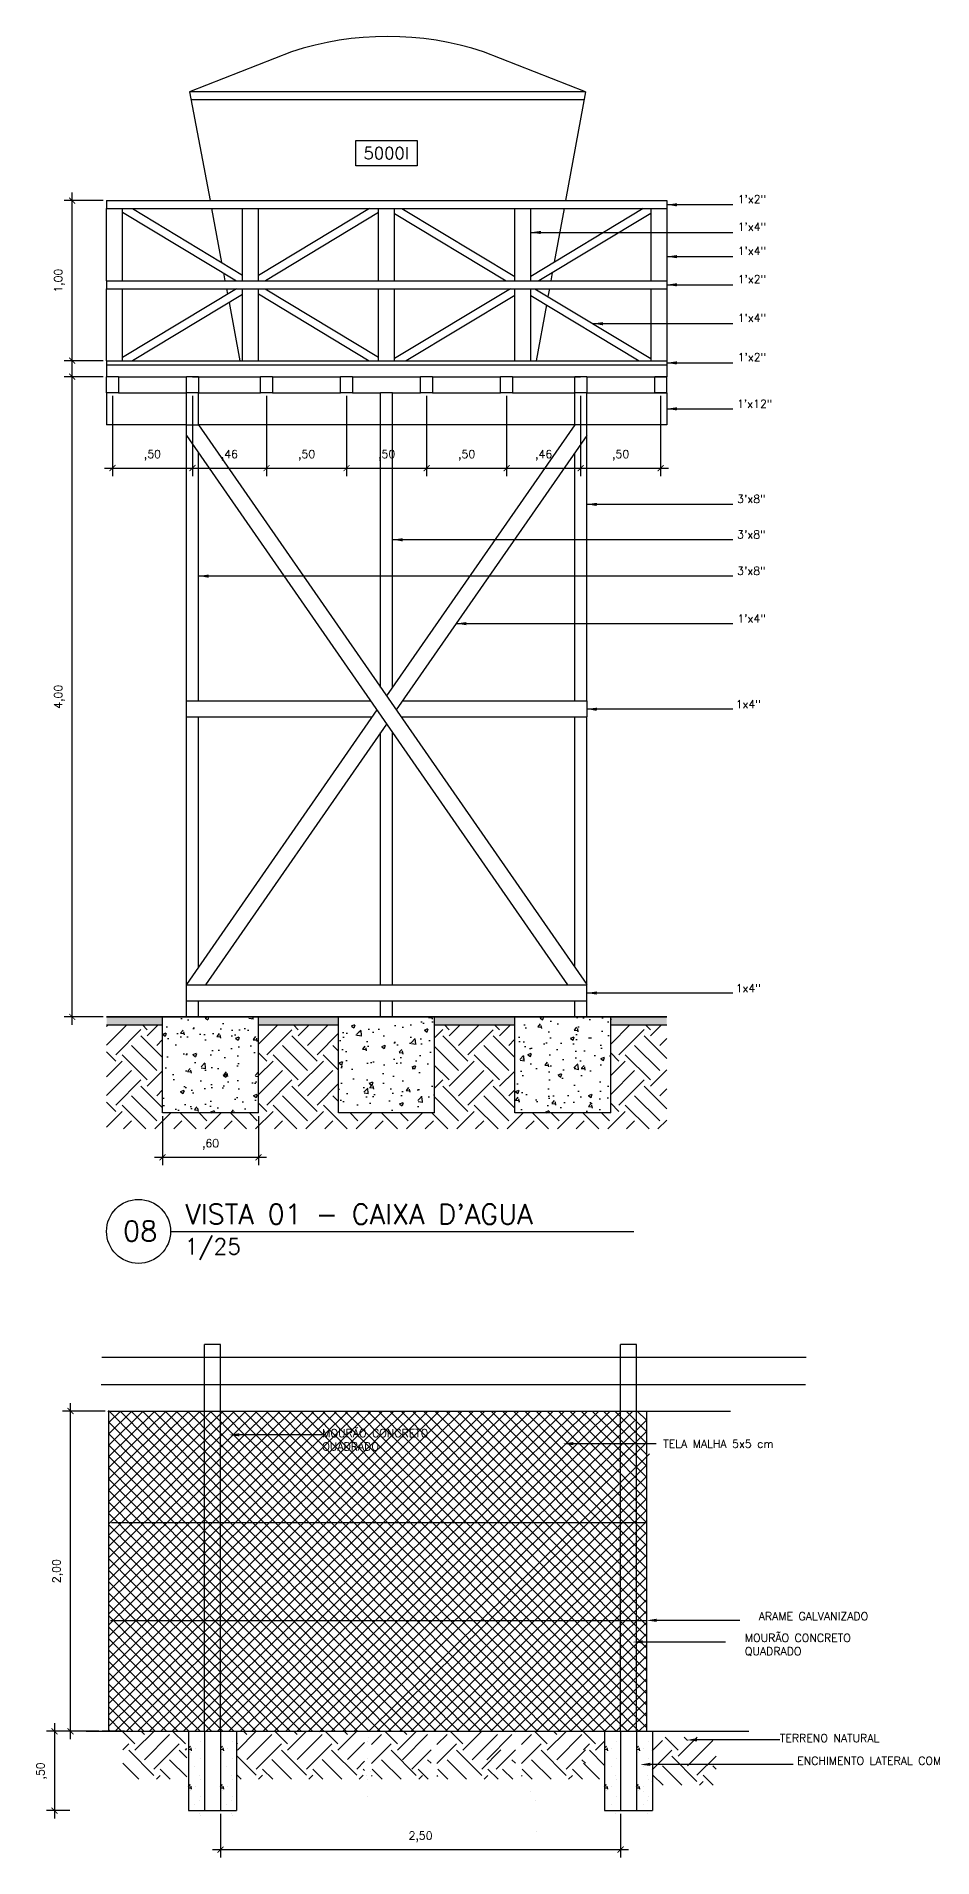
# Model space of a CAD drawing. Header units: millimetres. Extents: x 260 to 453, y 660 to 898.
# Drawn here: x 283.98 to 289.58, y 713.86 to 725.24 of the extents above; entities that cross this region are included whole.
import ezdxf

# ---------------------------------------------------------------- set-up
doc = ezdxf.new("R2010")
doc.units = ezdxf.units.MM
doc.linetypes.add('DASHED', pattern=[19.05, 12.7, -6.35])
for name, color, linetype in [('AR_COTAS', 1, 'Continuous'), ('AR_SANITÁRIOS', 254, 'Continuous'), ('AR_SÍMBOLOS', 1, 'Continuous'), ('AR_TEXTOS', 2, 'Continuous'), ('CANT-COMPESADO E ESTR MADEIRA', 3, 'Continuous'), ('CANT-CORTE 01', 1, 'Continuous'), ('CANT-CORTE 03', 3, 'Continuous')]:
    doc.layers.add(name, color=color, linetype=linetype)
doc.styles.add('ROMANS', font='romans.shx')
doc.dimstyles.new('ESCALA 1.25', dxfattribs={"dimtxt": 0.05, "dimasz": 0.0375, "dimexe": 0.05, "dimexo": 0.02, "dimgap": 0.05, "dimtad": 1, "dimzin": 4, "dimtxsty": 'ROMANS', "dimblk": 'ARCHTICK', "dimcen": 0.5, "dimdle": 0.05, "dimclrd": 256, "dimclre": 256, "dimclrt": 2, "dimazin": 0, "dimtfac": 1, "dimtix": 1, "dimtmove": 2, "dimatfit": 0, "dimldrblk": 'ARCHTICK', "dimfxl": 1, "dimtolj": 1, "dimtzin": 0, "dimlwd": -1, "dimlwe": -1, "dimarcsym": 0})
pattern_1 = [(50, (-1065.08436, -206.37205), (0.227730836, -0.019923857), [0.0238125, -0.2619375]), (355, (-1065.08436, -206.37205), (-0.044053532, 0.238820804), [0.01905, -0.20955]), (100.451, (-1065.06538, -206.3737), (0.183678127, 0.21889586), [0.0202375, -0.2226125]), (46.1842, (-1065.08436, -206.30855), (0.3388488, -0.05255291), [0.03571875, -0.39290625]), (96.6356, (-1065.05612, -206.31293), (0.29675529, 0.309281945), [0.03035625, -0.33391875]), (351.184, (-1065.08436, -206.30855), (0.29675576, 0.3092814), [0.028575, -0.314325]), (21, (-1065.0526, -206.32442), (0.1895186, -0.127831898), [0.0238125, -0.2619375]), (326, (-1065.0526, -206.32442), (0.077252535, 0.230234958), [0.01905, -0.20955]), (71.4514, (-1065.03681, -206.33508), (0.266770613, 0.102403572), [0.0202375, -0.2226125]), (37.5, (-1065.08436, -206.37205), (0.003860754, 0.1056937986), [0, -0.20701, 0, -0.212725, 0, -0.21034375]), (7.5, (-1065.08436, -206.37205), (0.083524578, 0.1252257185), [0, -0.121285, 0, -0.2022475, 0, -0.08016875]), (327.5, (-1065.15516, -206.37205), (0.169488244, -0.00716093), [0, -0.079375, 0, -0.24765, 0, -0.3286125]), (317.5, (-1065.18691, -206.37205), (0.185161477, 0.031783114), [0, -0.1031875, 0, -0.164465, 0, -0.2333625])]

# ---------------------------------------------------------------- blocks, each defined once
blk = doc.blocks.new('_ArchTick')
at = {"color": 0, "const_width": 0.15}
blk.add_lwpolyline([(-0.5, -0.5), (0.5, 0.5)], dxfattribs=at)
blk = doc.blocks.new('*D63')
at = {"layer": 'AR_COTAS', "transparency": 16777216}
for p, q in [((284.767, 718.491), (284.767, 718.184)), ((285.367, 718.491), (285.367, 718.184)), ((284.717, 718.234), (285.417, 718.234))]:
    blk.add_line(p, q, dxfattribs=at)
at = {"layer": 'Defpoints', "color": 0, "transparency": 16777216}
for p in [(284.767, 718.511), (285.367, 718.511), (285.367, 718.234)]:
    blk.add_point(p, dxfattribs=at)
at = {"layer": 'AR_COTAS', "transparency": 16777216, "xscale": 0.0375, "yscale": 0.0375, "zscale": 0.0375, "rotation": 180}
blk.add_blockref('_ArchTick', (284.767, 718.234), dxfattribs=at)
at = {"layer": 'AR_COTAS', "transparency": 16777216, "xscale": 0.0375, "yscale": 0.0375, "zscale": 0.0375}
blk.add_blockref('_ArchTick', (285.367, 718.234), dxfattribs=at)
at = {"layer": 'AR_COTAS', "color": 2, "transparency": 16777216, "insert": (285.067, 718.314), "char_height": 0.05, "attachment_point": 5, "style": 'ROMANS'}
blk.add_mtext('\\A1;,60', dxfattribs=at)
blk = doc.blocks.new('*D132')
at = {"layer": 'AR_COTAS', "transparency": 16777216}
for p, q in [((284.454, 722.991), (284.454, 722.49)), ((284.954, 722.991), (284.954, 722.49)), ((284.404, 722.54), (285.004, 722.54))]:
    blk.add_line(p, q, dxfattribs=at)
at = {"layer": 'Defpoints', "color": 0, "transparency": 16777216}
for p in [(284.454, 723.011), (284.954, 723.011), (284.954, 722.54)]:
    blk.add_point(p, dxfattribs=at)
at = {"layer": 'AR_COTAS', "transparency": 16777216, "xscale": 0.0375, "yscale": 0.0375, "zscale": 0.0375, "rotation": 180}
blk.add_blockref('_ArchTick', (284.454, 722.54), dxfattribs=at)
at = {"layer": 'AR_COTAS', "transparency": 16777216, "xscale": 0.0375, "yscale": 0.0375, "zscale": 0.0375}
blk.add_blockref('_ArchTick', (284.954, 722.54), dxfattribs=at)
at = {"layer": 'AR_COTAS', "color": 2, "transparency": 16777216, "insert": (284.704, 722.62), "char_height": 0.05, "attachment_point": 5, "style": 'ROMANS'}
blk.add_mtext('\\A1;,50', dxfattribs=at)
blk = doc.blocks.new('*D133')
at = {"layer": 'AR_COTAS', "transparency": 16777216}
for p, q in [((284.954, 722.991), (284.954, 722.49)), ((285.417, 722.991), (285.417, 722.49)), ((284.904, 722.54), (285.467, 722.54))]:
    blk.add_line(p, q, dxfattribs=at)
at = {"layer": 'Defpoints', "color": 0, "transparency": 16777216}
for p in [(284.954, 723.011), (285.417, 723.011), (285.417, 722.54)]:
    blk.add_point(p, dxfattribs=at)
at = {"layer": 'AR_COTAS', "transparency": 16777216, "xscale": 0.0375, "yscale": 0.0375, "zscale": 0.0375, "rotation": 180}
blk.add_blockref('_ArchTick', (284.954, 722.54), dxfattribs=at)
at = {"layer": 'AR_COTAS', "transparency": 16777216, "xscale": 0.0375, "yscale": 0.0375, "zscale": 0.0375}
blk.add_blockref('_ArchTick', (285.417, 722.54), dxfattribs=at)
at = {"layer": 'AR_COTAS', "color": 2, "transparency": 16777216, "insert": (285.185, 722.62), "char_height": 0.05, "attachment_point": 5, "style": 'ROMANS'}
blk.add_mtext('\\A1;,46', dxfattribs=at)
blk = doc.blocks.new('*D134')
at = {"layer": 'AR_COTAS', "transparency": 16777216}
for p, q in [((285.417, 722.991), (285.417, 722.49)), ((285.917, 722.991), (285.917, 722.49)), ((285.367, 722.54), (285.967, 722.54))]:
    blk.add_line(p, q, dxfattribs=at)
at = {"layer": 'Defpoints', "color": 0, "transparency": 16777216}
for p in [(285.417, 723.011), (285.917, 723.011), (285.917, 722.54)]:
    blk.add_point(p, dxfattribs=at)
at = {"layer": 'AR_COTAS', "transparency": 16777216, "xscale": 0.0375, "yscale": 0.0375, "zscale": 0.0375, "rotation": 180}
blk.add_blockref('_ArchTick', (285.417, 722.54), dxfattribs=at)
at = {"layer": 'AR_COTAS', "transparency": 16777216, "xscale": 0.0375, "yscale": 0.0375, "zscale": 0.0375}
blk.add_blockref('_ArchTick', (285.917, 722.54), dxfattribs=at)
at = {"layer": 'AR_COTAS', "color": 2, "transparency": 16777216, "insert": (285.667, 722.62), "char_height": 0.05, "attachment_point": 5, "style": 'ROMANS'}
blk.add_mtext('\\A1;,50', dxfattribs=at)
blk = doc.blocks.new('*D135')
at = {"layer": 'AR_COTAS', "transparency": 16777216}
for p, q in [((285.917, 722.991), (285.917, 722.49)), ((286.417, 722.991), (286.417, 722.49)), ((285.867, 722.54), (286.467, 722.54))]:
    blk.add_line(p, q, dxfattribs=at)
at = {"layer": 'Defpoints', "color": 0, "transparency": 16777216}
for p in [(285.917, 723.011), (286.417, 723.011), (286.417, 722.54)]:
    blk.add_point(p, dxfattribs=at)
at = {"layer": 'AR_COTAS', "transparency": 16777216, "xscale": 0.0375, "yscale": 0.0375, "zscale": 0.0375, "rotation": 180}
blk.add_blockref('_ArchTick', (285.917, 722.54), dxfattribs=at)
at = {"layer": 'AR_COTAS', "transparency": 16777216, "xscale": 0.0375, "yscale": 0.0375, "zscale": 0.0375}
blk.add_blockref('_ArchTick', (286.417, 722.54), dxfattribs=at)
at = {"layer": 'AR_COTAS', "color": 2, "transparency": 16777216, "insert": (286.167, 722.62), "char_height": 0.05, "attachment_point": 5, "style": 'ROMANS'}
blk.add_mtext('\\A1;,50', dxfattribs=at)
blk = doc.blocks.new('*D136')
at = {"layer": 'AR_COTAS', "transparency": 16777216}
for p, q in [((286.417, 722.991), (286.417, 722.49)), ((286.917, 722.991), (286.917, 722.49)), ((286.367, 722.54), (286.967, 722.54))]:
    blk.add_line(p, q, dxfattribs=at)
at = {"layer": 'Defpoints', "color": 0, "transparency": 16777216}
for p in [(286.417, 723.011), (286.917, 723.011), (286.917, 722.54)]:
    blk.add_point(p, dxfattribs=at)
at = {"layer": 'AR_COTAS', "transparency": 16777216, "xscale": 0.0375, "yscale": 0.0375, "zscale": 0.0375, "rotation": 180}
blk.add_blockref('_ArchTick', (286.417, 722.54), dxfattribs=at)
at = {"layer": 'AR_COTAS', "transparency": 16777216, "xscale": 0.0375, "yscale": 0.0375, "zscale": 0.0375}
blk.add_blockref('_ArchTick', (286.917, 722.54), dxfattribs=at)
at = {"layer": 'AR_COTAS', "color": 2, "transparency": 16777216, "insert": (286.667, 722.62), "char_height": 0.05, "attachment_point": 5, "style": 'ROMANS'}
blk.add_mtext('\\A1;,50', dxfattribs=at)
blk = doc.blocks.new('*D137')
at = {"layer": 'AR_COTAS', "transparency": 16777216}
for p, q in [((286.917, 722.991), (286.917, 722.49)), ((287.379, 722.991), (287.379, 722.49)), ((286.867, 722.54), (287.429, 722.54))]:
    blk.add_line(p, q, dxfattribs=at)
at = {"layer": 'Defpoints', "color": 0, "transparency": 16777216}
for p in [(286.917, 723.011), (287.379, 723.011), (287.379, 722.54)]:
    blk.add_point(p, dxfattribs=at)
at = {"layer": 'AR_COTAS', "transparency": 16777216, "xscale": 0.0375, "yscale": 0.0375, "zscale": 0.0375, "rotation": 180}
blk.add_blockref('_ArchTick', (286.917, 722.54), dxfattribs=at)
at = {"layer": 'AR_COTAS', "transparency": 16777216, "xscale": 0.0375, "yscale": 0.0375, "zscale": 0.0375}
blk.add_blockref('_ArchTick', (287.379, 722.54), dxfattribs=at)
at = {"layer": 'AR_COTAS', "color": 2, "transparency": 16777216, "insert": (287.148, 722.62), "char_height": 0.05, "attachment_point": 5, "style": 'ROMANS'}
blk.add_mtext('\\A1;,46', dxfattribs=at)
blk = doc.blocks.new('*D138')
at = {"layer": 'AR_COTAS', "transparency": 16777216}
for p, q in [((287.379, 722.991), (287.379, 722.49)), ((287.879, 722.991), (287.879, 722.49)), ((287.329, 722.54), (287.929, 722.54))]:
    blk.add_line(p, q, dxfattribs=at)
at = {"layer": 'Defpoints', "color": 0, "transparency": 16777216}
for p in [(287.379, 723.011), (287.879, 723.011), (287.879, 722.54)]:
    blk.add_point(p, dxfattribs=at)
at = {"layer": 'AR_COTAS', "transparency": 16777216, "xscale": 0.0375, "yscale": 0.0375, "zscale": 0.0375, "rotation": 180}
blk.add_blockref('_ArchTick', (287.379, 722.54), dxfattribs=at)
at = {"layer": 'AR_COTAS', "transparency": 16777216, "xscale": 0.0375, "yscale": 0.0375, "zscale": 0.0375}
blk.add_blockref('_ArchTick', (287.879, 722.54), dxfattribs=at)
at = {"layer": 'AR_COTAS', "color": 2, "transparency": 16777216, "insert": (287.629, 722.62), "char_height": 0.05, "attachment_point": 5, "style": 'ROMANS'}
blk.add_mtext('\\A1;,50', dxfattribs=at)
blk = doc.blocks.new('*D143')
at = {"layer": 'AR_COTAS', "transparency": 16777216}
for p, q in [((284.203, 719.061), (284.203, 723.161)), ((284.397, 723.111), (284.153, 723.111)), ((284.397, 719.111), (284.153, 719.111))]:
    blk.add_line(p, q, dxfattribs=at)
at = {"layer": 'Defpoints', "color": 0, "transparency": 16777216}
for p in [(284.203, 723.111), (284.417, 723.111), (284.417, 719.111)]:
    blk.add_point(p, dxfattribs=at)
at = {"layer": 'AR_COTAS', "transparency": 16777216, "xscale": 0.0375, "yscale": 0.0375, "zscale": 0.0375}
for p, rotation in [((284.203, 723.111), 90), ((284.203, 719.111), 270)]:
    blk.add_blockref('_ArchTick', p, dxfattribs=dict(at, rotation=rotation))
at = {"layer": 'AR_COTAS', "color": 2, "transparency": 16777216, "insert": (284.123, 721.111), "char_height": 0.05, "attachment_point": 5, "rotation": 90, "style": 'ROMANS'}
blk.add_mtext('\\A1;4,00', dxfattribs=at)
blk = doc.blocks.new('*D144')
at = {"layer": 'AR_COTAS', "transparency": 16777216}
for p, q in [((284.203, 723.161), (284.203, 724.261)), ((284.397, 724.211), (284.153, 724.211)), ((284.397, 723.211), (284.153, 723.211))]:
    blk.add_line(p, q, dxfattribs=at)
at = {"layer": 'Defpoints', "color": 0, "transparency": 16777216}
for p in [(284.203, 724.211), (284.417, 724.211), (284.417, 723.211)]:
    blk.add_point(p, dxfattribs=at)
at = {"layer": 'AR_COTAS', "transparency": 16777216, "xscale": 0.0375, "yscale": 0.0375, "zscale": 0.0375}
for p, rotation in [((284.203, 724.211), 90), ((284.203, 723.211), 270)]:
    blk.add_blockref('_ArchTick', p, dxfattribs=dict(at, rotation=rotation))
at = {"layer": 'AR_COTAS', "color": 2, "transparency": 16777216, "insert": (284.123, 723.711), "char_height": 0.05, "attachment_point": 5, "rotation": 90, "style": 'ROMANS'}
blk.add_mtext('\\A1;1,00', dxfattribs=at)
blk = doc.blocks.new('*D146')
at = {"layer": 'AR_COTAS', "transparency": 16777216}
for p, q in [((285.129, 714.132), (285.129, 713.858)), ((287.629, 714.132), (287.629, 713.858)), ((285.079, 713.908), (287.679, 713.908))]:
    blk.add_line(p, q, dxfattribs=at)
at = {"layer": 'Defpoints', "color": 0, "transparency": 16777216}
for p in [(285.129, 714.152), (287.629, 714.152), (287.629, 713.908)]:
    blk.add_point(p, dxfattribs=at)
at = {"layer": 'AR_COTAS', "transparency": 16777216, "xscale": 0.0375, "yscale": 0.0375, "zscale": 0.0375, "rotation": 180}
blk.add_blockref('_ArchTick', (285.129, 713.908), dxfattribs=at)
at = {"layer": 'AR_COTAS', "transparency": 16777216, "xscale": 0.0375, "yscale": 0.0375, "zscale": 0.0375}
blk.add_blockref('_ArchTick', (287.629, 713.908), dxfattribs=at)
at = {"layer": 'AR_COTAS', "color": 2, "transparency": 16777216, "insert": (286.379, 713.988), "char_height": 0.05, "attachment_point": 5, "style": 'ROMANS'}
blk.add_mtext('\\A1;2,50', dxfattribs=at)
blk = doc.blocks.new('*D149')
at = {"layer": 'AR_COTAS', "transparency": 16777216}
for p, q in [((284.409, 716.648), (284.142, 716.648)), ((284.192, 714.598), (284.192, 716.698)), ((284.37, 714.648), (284.142, 714.648))]:
    blk.add_line(p, q, dxfattribs=at)
at = {"layer": 'Defpoints', "color": 0, "transparency": 16777216}
for p in [(284.192, 716.648), (284.429, 716.648), (284.39, 714.648)]:
    blk.add_point(p, dxfattribs=at)
at = {"layer": 'AR_COTAS', "transparency": 16777216, "xscale": 0.0375, "yscale": 0.0375, "zscale": 0.0375}
for p, rotation in [((284.192, 716.648), 90), ((284.192, 714.648), 270)]:
    blk.add_blockref('_ArchTick', p, dxfattribs=dict(at, rotation=rotation))
at = {"layer": 'AR_COTAS', "color": 2, "transparency": 16777216, "insert": (284.112, 715.648), "char_height": 0.05, "attachment_point": 5, "rotation": 90, "style": 'ROMANS'}
blk.add_mtext('\\A1;2,00', dxfattribs=at)
blk = doc.blocks.new('*D150')
at = {"layer": 'AR_COTAS', "transparency": 16777216}
for p, q in [((284.35, 714.648), (284.042, 714.648)), ((284.092, 714.698), (284.092, 714.102)), ((284.187, 714.152), (284.042, 714.152))]:
    blk.add_line(p, q, dxfattribs=at)
at = {"layer": 'Defpoints', "color": 0, "transparency": 16777216}
for p in [(284.37, 714.648), (284.092, 714.152), (284.207, 714.152)]:
    blk.add_point(p, dxfattribs=at)
at = {"layer": 'AR_COTAS', "transparency": 16777216, "xscale": 0.0375, "yscale": 0.0375, "zscale": 0.0375}
for p, rotation in [((284.092, 714.648), 90), ((284.092, 714.152), 270)]:
    blk.add_blockref('_ArchTick', p, dxfattribs=dict(at, rotation=rotation))
at = {"layer": 'AR_COTAS', "color": 2, "transparency": 16777216, "insert": (284.012, 714.4), "char_height": 0.05, "attachment_point": 5, "rotation": 90, "style": 'ROMANS'}
blk.add_mtext('\\A1;,50', dxfattribs=at)

msp = doc.modelspace()

# ---------------------------------------------------------------- hatches: boundary and pattern name
at = {"layer": 'CANT-CORTE 01', "ltscale": 0.5}
h = msp.add_hatch(dxfattribs=at)
h.set_pattern_fill('EARTH', color=254, scale=0.035, angle=405, style=0)
h.set_pattern_definition([(45, (-1075.2256, -206.76607), (7e-16, 0.314308964), [0.22225, -0.22225]), (45, (-1075.28454, -206.70714), (7e-16, 0.314308964), [0.22225, -0.22225]), (45, (-1075.34347, -206.6482), (7e-16, 0.314308964), [0.22225, -0.22225]), (135, (-1075.34347, -206.60892), (-0.314308964, 7e-16), [0.22225, -0.22225]), (135, (-1075.28454, -206.54999), (-0.314308964, 7e-16), [0.22225, -0.22225]), (135, (-1075.2256, -206.49105), (-0.314308964, 7e-16), [0.22225, -0.22225])])
h.paths.add_polyline_path([(287.917, 719.061), (287.567, 719.061), (287.567, 718.511), (286.967, 718.511), (286.967, 719.061), (286.467, 719.061), (286.467, 718.511), (285.867, 718.511), (285.867, 719.061), (285.367, 719.061), (285.367, 718.511), (284.767, 718.511), (284.767, 719.061), (284.417, 719.061), (284.417, 718.411), (287.917, 718.411)])
at = {"layer": 'CANT-CORTE 01'}
h = msp.add_hatch(dxfattribs=at)
h.set_pattern_fill('AR-CONC', color=1, scale=0.00125, style=0)
h.set_pattern_definition(pattern_1)
h.paths.add_polyline_path([(284.767, 719.111), (284.767, 718.511), (285.367, 718.511), (285.367, 719.111)])
h = msp.add_hatch(dxfattribs=at)
h.set_pattern_fill('AR-CONC', color=1, scale=0.00125, style=0)
h.set_pattern_definition(pattern_1)
h.paths.add_polyline_path([(285.867, 718.511), (286.467, 718.511), (286.467, 719.111), (285.867, 719.111)])
h = msp.add_hatch(dxfattribs=at)
h.set_pattern_fill('AR-CONC', color=1, scale=0.00125, style=0)
h.set_pattern_definition(pattern_1)
h.paths.add_polyline_path([(286.967, 718.511), (287.567, 718.511), (287.567, 719.111), (286.967, 719.111)])
at = {"layer": 'CANT-CORTE 01', "ltscale": 0.5}
h = msp.add_hatch(dxfattribs=at)
h.set_pattern_fill('EARTH', color=254, scale=0.035, angle=405, style=0)
h.set_pattern_definition([(45, (-1099.1789, -211.22843), (7e-16, 0.314308964), [0.22225, -0.22225]), (45, (-1099.23784, -211.1695), (7e-16, 0.314308964), [0.22225, -0.22225]), (45, (-1099.29677, -211.11057), (7e-16, 0.314308964), [0.22225, -0.22225]), (135, (-1099.29677, -211.07128), (-0.314308964, 7e-16), [0.22225, -0.22225]), (135, (-1099.23784, -211.01234), (-0.314308964, 7e-16), [0.22225, -0.22225]), (135, (-1099.1789, -210.95341), (-0.314308964, 7e-16), [0.22225, -0.22225])])
h.paths.add_polyline_path([(285.229, 714.648), (285.229, 714.348), (286.029, 714.348), (286.029, 714.648)])
at = {"layer": 'CANT-CORTE 03'}
for points in [[(284.767, 719.111), (284.417, 719.111), (284.417, 719.061), (284.767, 719.061)], [(285.867, 719.111), (285.367, 719.111), (285.367, 719.061), (285.867, 719.061)], [(286.967, 719.111), (286.467, 719.111), (286.467, 719.061), (286.967, 719.061)], [(287.917, 719.111), (287.567, 719.111), (287.567, 719.061), (287.917, 719.061)]]:
    msp.add_hatch(color=256, dxfattribs=at).paths.add_polyline_path(points)

# ---------------------------------------------------------------- linework, layer by layer
at = {"layer": 'AR_COTAS'}
for p, q in [((284.429, 716.651), (286.407, 714.648)), ((285.074, 716.648), (284.429, 716.012)), ((285.145, 716.648), (284.429, 715.942)), ((285.145, 716.648), (284.429, 715.942)), ((285.216, 716.648), (284.429, 715.871)), ((285.287, 716.648), (284.429, 715.801)), ((285.358, 716.648), (284.429, 715.731)), ((285.43, 716.648), (284.429, 715.661)), ((285.501, 716.648), (284.429, 715.591)), ((285.572, 716.648), (284.429, 715.52)), ((285.643, 716.648), (284.429, 715.45)), ((285.714, 716.648), (284.429, 715.38)), ((285.785, 716.648), (284.429, 715.31)), ((285.856, 716.648), (284.429, 715.239)), ((285.856, 716.648), (284.429, 715.239)), ((285.927, 716.648), (284.429, 715.169)), ((285.927, 716.648), (284.429, 715.169)), ((285.998, 716.648), (284.429, 715.099)), ((286.07, 716.648), (284.429, 715.029)), ((286.141, 716.648), (284.429, 714.958)), ((286.212, 716.648), (284.429, 714.888)), ((286.283, 716.648), (284.429, 714.818)), ((286.354, 716.648), (284.429, 714.748)), ((286.425, 716.648), (284.429, 714.677)), ((284.434, 716.648), (284.429, 716.644)), ((284.434, 716.648), (284.429, 716.644)), ((284.505, 716.648), (284.429, 716.574)), ((284.576, 716.648), (284.429, 716.504)), ((284.647, 716.648), (284.429, 716.433)), ((284.718, 716.648), (284.429, 716.363)), ((284.789, 716.648), (284.429, 716.293)), ((284.861, 716.648), (284.429, 716.223)), ((284.932, 716.648), (284.429, 716.152)), ((285.003, 716.648), (284.429, 716.082)), ((285.074, 716.648), (284.429, 716.012)), ((285.145, 716.648), (284.429, 715.942)), ((284.429, 716.648), (284.429, 714.648)), ((284.429, 716.644), (284.429, 716.648)), ((286.496, 716.648), (284.471, 714.648)), ((284.502, 716.648), (286.477, 714.648)), ((286.567, 716.648), (284.542, 714.648)), ((284.572, 716.648), (286.547, 714.648)), ((286.639, 716.648), (284.613, 714.648)), ((286.639, 716.648), (284.613, 714.648)), ((284.642, 716.648), (286.618, 714.648)), ((286.71, 716.648), (284.685, 714.648)), ((286.71, 716.648), (284.685, 714.648)), ((284.713, 716.648), (286.688, 714.648)), ((286.781, 716.648), (284.756, 714.648)), ((284.783, 716.648), (286.758, 714.648)), ((284.783, 716.648), (286.758, 714.648)), ((286.852, 716.648), (284.827, 714.648)), ((284.853, 716.648), (286.828, 714.648)), ((284.853, 716.648), (286.828, 714.648)), ((286.923, 716.648), (284.898, 714.648)), ((284.923, 716.648), (286.899, 714.648)), ((286.994, 716.648), (284.969, 714.648)), ((284.994, 716.648), (286.969, 714.648)), ((287.065, 716.648), (285.04, 714.648)), ((285.064, 716.648), (287.039, 714.648)), ((287.136, 716.648), (285.111, 714.648)), ((285.134, 716.648), (287.109, 714.648)), ((287.207, 716.648), (285.182, 714.648)), ((285.204, 716.648), (287.18, 714.648)), ((287.279, 716.648), (285.254, 714.648)), ((285.275, 716.648), (287.25, 714.648)), ((287.35, 716.648), (285.325, 714.648)), ((285.345, 716.648), (287.32, 714.648)), ((287.421, 716.648), (285.396, 714.648)), ((287.421, 716.648), (285.396, 714.648)), ((285.415, 716.648), (287.39, 714.648)), ((285.415, 716.648), (287.39, 714.648)), ((287.492, 716.648), (285.467, 714.648)), ((287.492, 716.648), (285.467, 714.648)), ((285.485, 716.648), (287.461, 714.648)), ((285.485, 716.648), (287.461, 714.648)), ((285.485, 716.648), (287.461, 714.648)), ((287.563, 716.648), (285.538, 714.648)), ((285.556, 716.648), (287.531, 714.648)), ((285.556, 716.648), (287.531, 714.648)), ((287.634, 716.648), (285.609, 714.648)), ((285.626, 716.648), (287.601, 714.648)), ((287.705, 716.648), (285.68, 714.648)), ((285.696, 716.648), (287.671, 714.648)), ((285.766, 716.648), (287.742, 714.648)), ((285.837, 716.648), (287.79, 714.671)), ((285.907, 716.648), (287.79, 714.742)), ((285.977, 716.648), (287.79, 714.813)), ((286.047, 716.648), (287.79, 714.884)), ((286.117, 716.648), (287.79, 714.955)), ((286.188, 716.648), (287.79, 715.026)), ((286.188, 716.648), (287.79, 715.026)), ((286.258, 716.648), (287.79, 715.097)), ((286.258, 716.648), (287.79, 715.097)), ((286.328, 716.648), (287.79, 715.168)), ((286.398, 716.648), (287.79, 715.239)), ((286.469, 716.648), (287.79, 715.311)), ((286.539, 716.648), (287.79, 715.382)), ((286.609, 716.648), (287.79, 715.453)), ((286.679, 716.648), (287.79, 715.524)), ((286.75, 716.648), (287.79, 715.595)), ((286.82, 716.648), (287.79, 715.666)), ((286.89, 716.648), (287.79, 715.737)), ((286.96, 716.648), (287.79, 715.808)), ((286.96, 716.648), (287.79, 715.808)), ((287.031, 716.648), (287.79, 715.88)), ((287.031, 716.648), (287.79, 715.88)), ((287.101, 716.648), (287.79, 715.951)), ((287.171, 716.648), (287.79, 716.022)), ((287.241, 716.648), (287.79, 716.093)), ((287.312, 716.648), (287.79, 716.164)), ((287.382, 716.648), (287.79, 716.235)), ((287.452, 716.648), (287.79, 716.306)), ((287.522, 716.648), (287.79, 716.377)), ((287.593, 716.648), (287.79, 716.448)), ((287.663, 716.648), (287.79, 716.52)), ((287.733, 716.648), (287.79, 716.591)), ((287.733, 716.648), (287.79, 716.591)), ((287.79, 716.648), (287.79, 714.648)), ((284.429, 716.58), (286.337, 714.648)), ((287.715, 716.587), (285.747, 714.644)), ((287.79, 716.592), (285.823, 714.648)), ((287.79, 716.521), (285.894, 714.648)), ((284.429, 716.509), (286.267, 714.648)), ((284.429, 716.437), (286.196, 714.648)), ((287.79, 716.451), (285.965, 714.648)), ((284.429, 716.366), (286.126, 714.648)), ((284.429, 716.295), (286.056, 714.648)), ((284.429, 716.295), (286.056, 714.648)), ((287.81, 716.381), (286.056, 714.648)), ((287.79, 716.311), (286.107, 714.648)), ((284.429, 716.224), (285.986, 714.648)), ((284.429, 716.224), (285.986, 714.648)), ((287.79, 716.24), (286.178, 714.648)), ((287.79, 716.24), (286.178, 714.648)), ((284.429, 716.153), (285.915, 714.648)), ((284.429, 716.082), (285.845, 714.648)), ((287.79, 716.17), (286.249, 714.648)), ((287.79, 716.17), (286.249, 714.648)), ((287.79, 716.1), (286.32, 714.648)), ((284.429, 716.011), (285.775, 714.648)), ((287.79, 716.03), (286.391, 714.648)), ((287.79, 715.959), (286.463, 714.648)), ((284.429, 715.94), (285.705, 714.648)), ((284.429, 715.868), (285.634, 714.648)), ((287.79, 715.889), (286.534, 714.648)), ((284.429, 715.797), (285.564, 714.648)), ((284.429, 715.726), (285.494, 714.648)), ((287.79, 715.819), (286.605, 714.648)), ((287.79, 715.749), (286.676, 714.648)), ((284.429, 715.655), (285.424, 714.648)), ((287.79, 715.678), (286.747, 714.648)), ((284.429, 715.584), (285.353, 714.648)), ((284.429, 715.513), (285.283, 714.648)), ((284.429, 715.513), (285.283, 714.648)), ((287.79, 715.608), (286.818, 714.648)), ((287.79, 715.538), (286.889, 714.648)), ((284.429, 715.442), (285.213, 714.648)), ((284.429, 715.442), (285.213, 714.648)), ((287.79, 715.468), (286.96, 714.648)), ((287.79, 715.468), (286.96, 714.648)), ((287.79, 715.398), (287.032, 714.648)), ((287.79, 715.398), (287.032, 714.648)), ((284.429, 715.371), (285.143, 714.648)), ((284.429, 715.3), (285.072, 714.648)), ((287.79, 715.327), (287.103, 714.648)), ((284.429, 715.228), (285.002, 714.648)), ((284.429, 715.157), (284.932, 714.648)), ((287.79, 715.257), (287.174, 714.648)), ((287.79, 715.187), (287.245, 714.648)), ((284.429, 715.086), (284.862, 714.648)), ((287.79, 715.117), (287.316, 714.648)), ((287.79, 715.046), (287.387, 714.648)), ((284.429, 715.015), (284.791, 714.648)), ((284.429, 714.944), (284.721, 714.648)), ((287.79, 714.976), (287.458, 714.648)), ((284.429, 714.873), (284.651, 714.648)), ((287.79, 714.906), (287.529, 714.648)), ((287.79, 714.836), (287.601, 714.648)), ((284.429, 714.802), (284.581, 714.648)), ((284.429, 714.731), (284.511, 714.648)), ((284.429, 714.731), (284.511, 714.648)), ((287.79, 714.765), (287.672, 714.648)), ((284.27, 714.648), (284.042, 714.648)), ((284.529, 714.648), (284.39, 714.648)), ((284.429, 714.659), (284.44, 714.648)), ((284.429, 714.659), (284.44, 714.648)), ((287.229, 714.648), (288.022, 714.648)), ((287.79, 714.695), (287.743, 714.648))]:
    msp.add_line(p, q, dxfattribs=at)
msp.add_lwpolyline([(285.975, 724.586), (286.357, 724.586), (286.357, 724.428), (285.975, 724.428)], close=True, dxfattribs=at)
at = {"layer": 'AR_SANITÁRIOS'}
for p, q in [((285.573, 725.141), (284.936, 724.891)), ((287.41, 724.891), (286.773, 725.141)), ((284.936, 724.891), (285.064, 724.211)), ((287.41, 724.891), (284.936, 724.891)), ((287.401, 724.841), (284.951, 724.841)), ((287.41, 724.891), (287.285, 724.211)), ((285.073, 724.161), (285.136, 723.825)), ((287.276, 724.161), (287.214, 723.826)), ((285.148, 723.759), (285.157, 723.711)), ((287.202, 723.761), (287.193, 723.711)), ((285.167, 723.661), (285.173, 723.627)), ((285.183, 723.574), (285.251, 723.211)), ((287.184, 723.661), (287.175, 723.612)), ((287.165, 723.559), (287.101, 723.211))]:
    msp.add_line(p, q, dxfattribs=at)
msp.add_arc((286.173, 723.319), 1.918, 71.7673, 108.2327, dxfattribs=at)
at = {"layer": 'AR_SÍMBOLOS'}
for p, q in [((287.917, 724.186), (288.331, 724.186)), ((287.067, 724.013), (288.331, 724.013)), ((287.917, 723.862), (288.331, 723.862)), ((287.917, 723.686), (288.331, 723.686)), ((287.455, 723.443), (288.331, 723.443)), ((287.917, 723.198), (288.331, 723.198)), ((287.917, 722.911), (288.331, 722.911)), ((287.417, 722.314), (288.331, 722.314)), ((286.204, 722.093), (288.331, 722.093)), ((284.992, 721.866), (288.331, 721.866)), ((286.602, 721.569), (288.331, 721.569)), ((287.417, 721.035), (288.331, 721.035)), ((287.417, 719.261), (288.331, 719.261)), ((285.765, 716.499), (285.237, 716.499)), ((287.851, 716.444), (287.323, 716.444)), ((288.373, 715.34), (287.844, 715.34)), ((288.285, 715.205), (287.757, 715.205)), ((288.624, 714.593), (288.095, 714.593)), ((288.707, 714.439), (287.805, 714.439))]:
    msp.add_line(p, q, dxfattribs=at)
at = {"layer": 'AR_SÍMBOLOS', "color": 2}
msp.add_line((286.171, 717.771), (287.712, 717.771), dxfattribs=at)
for points in [[(284.817, 717.771), (286.171, 717.771)], [(284.817, 717.771), (286.121, 717.771)]]:
    msp.add_lwpolyline(points, dxfattribs=at)
msp.add_circle((284.617, 717.771), 0.2, dxfattribs=at)
at = {"layer": 'AR_SÍMBOLOS'}
for points in [[(287.981, 724.195), (287.98, 724.175), (287.917, 724.186)], [(287.131, 724.022), (287.13, 724.002), (287.067, 724.013)], [(287.981, 723.871), (287.98, 723.851), (287.917, 723.862)], [(287.981, 723.695), (287.98, 723.675), (287.917, 723.686)], [(287.519, 723.452), (287.519, 723.432), (287.455, 723.443)], [(287.981, 723.207), (287.98, 723.187), (287.917, 723.198)], [(287.981, 722.92), (287.98, 722.9), (287.917, 722.911)], [(287.481, 722.323), (287.48, 722.303), (287.417, 722.314)], [(286.268, 722.102), (286.268, 722.082), (286.204, 722.093)], [(285.056, 721.875), (285.055, 721.855), (284.992, 721.866)], [(286.666, 721.578), (286.666, 721.558), (286.602, 721.569)], [(287.481, 721.043), (287.48, 721.023), (287.417, 721.035)], [(287.481, 719.27), (287.48, 719.25), (287.417, 719.261)], [(285.247, 716.49), (285.247, 716.51), (285.183, 716.499)], [(287.333, 716.435), (287.333, 716.455), (287.269, 716.444)], [(287.855, 715.331), (287.855, 715.351), (287.791, 715.34)], [(287.767, 715.196), (287.767, 715.216), (287.703, 715.205)], [(288.106, 714.584), (288.105, 714.604), (288.042, 714.593)], [(287.815, 714.431), (287.815, 714.451), (287.751, 714.439)]]:
    msp.add_solid(points, dxfattribs=at)
at = {"layer": 'CANT-COMPESADO E ESTR MADEIRA', "color": 3}
for p, q in [((284.417, 724.211), (287.917, 724.211)), ((284.417, 724.211), (284.417, 724.161)), ((284.417, 724.161), (287.917, 724.161)), ((287.917, 724.211), (287.917, 724.161)), ((284.417, 723.711), (287.917, 723.711)), ((284.417, 723.711), (284.417, 723.661)), ((287.917, 723.711), (287.917, 723.661)), ((284.417, 723.661), (287.917, 723.661)), ((284.417, 723.211), (287.917, 723.211)), ((284.417, 723.211), (284.417, 723.186)), ((284.417, 723.186), (287.917, 723.186)), ((287.917, 723.211), (287.917, 723.186)), ((284.917, 722.743), (284.917, 722.811)), ((284.917, 722.811), (284.992, 722.811)), ((284.992, 722.811), (287.417, 719.314)), ((287.342, 722.811), (286.167, 721.116)), ((287.417, 722.811), (287.342, 722.811)), ((287.417, 722.743), (287.417, 722.811)), ((284.917, 722.743), (287.297, 719.311)), ((287.417, 722.743), (286.227, 721.029)), ((286.106, 721.029), (284.917, 719.314)), ((286.167, 720.941), (285.036, 719.311)), ((284.917, 719.311), (287.417, 719.311)), ((284.917, 719.211), (284.917, 719.311)), ((287.417, 719.211), (287.417, 719.311)), ((284.917, 719.211), (287.417, 719.211))]:
    msp.add_line(p, q, dxfattribs=at)
at = {"layer": 'CANT-COMPESADO E ESTR MADEIRA', "color": 2}
for p, q in [((284.417, 723.711), (284.417, 724.161)), ((284.517, 723.711), (284.517, 724.161)), ((285.267, 723.711), (285.267, 724.161)), ((285.367, 723.711), (285.367, 724.161)), ((286.117, 723.711), (286.117, 724.161)), ((286.217, 723.711), (286.217, 724.161)), ((286.967, 723.711), (286.967, 724.161)), ((287.067, 723.711), (287.067, 724.161)), ((287.817, 724.161), (287.817, 723.711)), ((287.917, 724.161), (287.917, 723.711)), ((284.417, 723.211), (284.417, 723.661)), ((284.517, 723.211), (284.517, 723.661)), ((285.267, 723.211), (285.267, 723.661)), ((285.367, 723.211), (285.367, 723.661)), ((286.117, 723.211), (286.117, 723.661)), ((286.217, 723.211), (286.217, 723.661)), ((286.967, 723.211), (286.967, 723.661)), ((287.067, 723.211), (287.067, 723.661)), ((287.817, 723.661), (287.817, 723.211)), ((287.917, 723.661), (287.917, 723.211)), ((284.417, 723.186), (284.417, 723.111)), ((287.917, 723.186), (287.917, 723.111)), ((284.417, 723.011), (284.417, 722.811)), ((287.917, 723.011), (287.917, 722.811)), ((284.917, 722.811), (284.417, 722.811)), ((286.129, 722.811), (284.992, 722.811)), ((287.342, 722.811), (286.204, 722.811)), ((287.917, 722.811), (287.417, 722.811)), ((284.917, 721.085), (286.067, 721.085)), ((284.917, 720.985), (284.917, 721.085)), ((286.266, 721.085), (287.417, 721.085)), ((287.417, 721.085), (287.417, 720.985)), ((284.917, 720.985), (286.075, 720.985)), ((286.258, 720.985), (287.417, 720.985)), ((287.801, 716.984), (288.274, 716.984)), ((287.797, 716.814), (288.269, 716.814)), ((286.629, 716.648), (287.842, 716.648)), ((287.842, 716.648), (288.315, 716.648))]:
    msp.add_line(p, q, dxfattribs=at)
at = {"layer": 'CANT-COMPESADO E ESTR MADEIRA', "color": 1}
for p, q in [((284.579, 724.161), (285.267, 723.746)), ((286.06, 724.161), (285.367, 723.743)), ((286.263, 724.161), (286.967, 723.737)), ((287.77, 724.161), (287.067, 723.737)), ((284.517, 724.14), (285.229, 723.711)), ((286.117, 724.137), (285.41, 723.711)), ((286.217, 724.131), (286.914, 723.711)), ((287.817, 724.131), (287.119, 723.711)), ((285.23, 723.661), (284.517, 723.231)), ((285.267, 723.625), (284.58, 723.211)), ((285.367, 723.628), (286.059, 723.211)), ((285.409, 723.661), (286.117, 723.234)), ((286.94, 723.661), (286.217, 723.225)), ((286.967, 723.619), (286.289, 723.211)), ((287.067, 723.619), (287.744, 723.211)), ((287.093, 723.661), (287.817, 723.225)), ((284.492, 723.111), (284.917, 723.111)), ((284.492, 723.011), (284.917, 723.011)), ((284.954, 723.111), (285.379, 723.111)), ((284.992, 723.011), (285.379, 723.011)), ((285.454, 723.111), (285.879, 723.111)), ((285.454, 723.011), (285.879, 723.011)), ((285.954, 723.111), (286.379, 723.111)), ((285.954, 723.011), (286.129, 723.011)), ((286.204, 723.011), (286.379, 723.011)), ((286.454, 723.111), (286.879, 723.111)), ((286.454, 723.011), (286.879, 723.011)), ((286.954, 723.111), (287.379, 723.111)), ((286.954, 723.011), (287.342, 723.011)), ((287.417, 723.111), (287.917, 723.111)), ((287.417, 723.011), (287.917, 723.011)), ((286.129, 721.17), (286.129, 722.811)), ((286.204, 721.17), (286.204, 722.811)), ((284.917, 721.085), (284.917, 722.743)), ((287.417, 721.085), (287.417, 722.743)), ((284.992, 721.085), (284.992, 722.635)), ((287.342, 721.085), (287.342, 722.635)), ((284.917, 719.311), (284.917, 720.985)), ((284.992, 719.422), (284.992, 720.985)), ((287.342, 719.422), (287.342, 720.985)), ((287.417, 719.311), (287.417, 720.985)), ((286.129, 719.311), (286.129, 720.887)), ((286.204, 719.311), (286.204, 720.887)), ((284.917, 719.111), (284.917, 719.211)), ((284.992, 719.111), (284.992, 719.211)), ((286.129, 719.111), (286.129, 719.211)), ((286.204, 719.111), (286.204, 719.211)), ((287.342, 719.111), (287.342, 719.211)), ((287.417, 719.111), (287.417, 719.211))]:
    msp.add_line(p, q, dxfattribs=at)
at = {"layer": 'CANT-COMPESADO E ESTR MADEIRA'}
for p, q in [((284.417, 723.011), (284.417, 723.111)), ((284.492, 723.111), (284.417, 723.111)), ((284.492, 723.011), (284.417, 723.011)), ((284.492, 723.111), (284.492, 723.011)), ((284.917, 723.011), (284.917, 723.111)), ((284.992, 723.111), (284.917, 723.111)), ((284.992, 723.011), (284.917, 723.011)), ((284.992, 723.111), (284.992, 723.011)), ((285.379, 723.011), (285.379, 723.111)), ((285.454, 723.111), (285.379, 723.111)), ((285.454, 723.011), (285.379, 723.011)), ((285.454, 723.111), (285.454, 723.011)), ((285.879, 723.011), (285.879, 723.111)), ((285.954, 723.111), (285.879, 723.111)), ((285.954, 723.011), (285.879, 723.011)), ((285.954, 723.111), (285.954, 723.011)), ((286.204, 723.011), (286.129, 723.011)), ((286.379, 723.011), (286.379, 723.111)), ((286.454, 723.111), (286.379, 723.111)), ((286.454, 723.011), (286.379, 723.011)), ((286.454, 723.111), (286.454, 723.011)), ((286.879, 723.011), (286.879, 723.111)), ((286.954, 723.111), (286.879, 723.111)), ((286.954, 723.011), (286.879, 723.011)), ((286.954, 723.111), (286.954, 723.011)), ((287.342, 723.011), (287.342, 723.111)), ((287.417, 723.111), (287.342, 723.111)), ((287.417, 723.011), (287.342, 723.011)), ((287.417, 723.111), (287.417, 723.011)), ((287.842, 723.011), (287.842, 723.111)), ((287.917, 723.111), (287.842, 723.111)), ((287.917, 723.011), (287.842, 723.011)), ((287.917, 723.011), (287.917, 723.111)), ((285.029, 714.648), (285.029, 717.064)), ((285.029, 714.648), (285.029, 717.064)), ((285.129, 717.064), (285.029, 717.064)), ((285.129, 714.648), (285.129, 717.064)), ((287.629, 714.648), (287.629, 717.064)), ((287.729, 717.064), (287.629, 717.064)), ((287.729, 714.648), (287.729, 717.064)), ((285.029, 714.648), (285.029, 714.242)), ((285.129, 714.648), (285.129, 714.266)), ((287.629, 714.648), (287.629, 714.242)), ((287.729, 714.648), (287.729, 714.266)), ((285.129, 714.266), (285.129, 714.152)), ((287.729, 714.266), (287.729, 714.152)), ((285.029, 714.242), (285.029, 714.152)), ((285.029, 714.242), (285.029, 714.152)), ((287.629, 714.242), (287.629, 714.152)), ((287.629, 714.242), (287.629, 714.152))]:
    msp.add_line(p, q, dxfattribs=at)
at = {"layer": 'CANT-COMPESADO E ESTR MADEIRA', "linetype": 'DASHED', "ltscale": 0.045}
for p, q in [((284.917, 722.811), (284.917, 723.011)), ((284.992, 722.811), (284.992, 723.011)), ((286.129, 722.811), (286.129, 723.011)), ((286.204, 722.811), (286.204, 723.011)), ((287.342, 722.811), (287.342, 723.011)), ((287.417, 722.811), (287.417, 723.011)), ((286.204, 722.811), (286.129, 722.811))]:
    msp.add_line(p, q, dxfattribs=at)
at = {"layer": 'CANT-COMPESADO E ESTR MADEIRA', "color": 2}
for points in [[(284.388, 716.984), (286.588, 716.984)], [(284.384, 716.814), (286.584, 716.814)], [(284.429, 716.648), (286.629, 716.648)]]:
    msp.add_lwpolyline(points, dxfattribs=at)
at = {"layer": 'CANT-CORTE 01', "color": 254, "ltscale": 0.5}
for p, q in [((284.595, 714.569), (284.519, 714.645)), ((284.595, 714.529), (284.714, 714.648)), ((284.654, 714.628), (284.633, 714.648)), ((284.654, 714.47), (284.811, 714.628)), ((284.91, 714.569), (284.83, 714.648)), ((286.072, 714.564), (286.136, 714.628)), ((286.234, 714.569), (286.155, 714.648)), ((286.234, 714.529), (286.353, 714.648)), ((286.266, 714.47), (286.423, 714.628)), ((286.293, 714.628), (286.272, 714.648)), ((286.481, 714.564), (286.545, 714.628)), ((286.643, 714.569), (286.563, 714.648)), ((286.643, 714.529), (286.762, 714.648)), ((286.702, 714.47), (286.859, 714.628)), ((286.793, 714.47), (286.95, 714.628)), ((286.972, 714.645), (286.969, 714.648)), ((287.009, 714.564), (287.073, 714.628)), ((287.171, 714.569), (287.091, 714.648)), ((287.171, 714.529), (287.29, 714.648)), ((287.23, 714.628), (287.209, 714.648)), ((287.23, 714.47), (287.387, 714.628)), ((287.473, 714.569), (287.397, 714.645)), ((287.473, 714.529), (287.529, 714.586)), ((287.826, 714.525), (287.89, 714.589)), ((287.988, 714.53), (287.908, 714.61)), ((287.988, 714.491), (288.107, 714.61)), ((288.047, 714.589), (288.026, 714.61)), ((288.047, 714.432), (288.204, 714.589)), ((284.519, 714.532), (284.556, 714.569)), ((284.713, 714.372), (284.556, 714.529)), ((284.713, 714.411), (284.87, 714.569)), ((284.919, 714.481), (284.87, 714.529)), ((284.91, 714.529), (284.919, 714.539)), ((286.072, 714.446), (286.195, 714.569)), ((286.352, 714.372), (286.195, 714.529)), ((286.324, 714.411), (286.445, 714.532)), ((286.481, 714.446), (286.604, 714.569)), ((286.761, 714.372), (286.604, 714.529)), ((286.761, 714.411), (286.881, 714.532)), ((286.852, 714.411), (286.972, 714.532)), ((287.009, 714.446), (287.132, 714.569)), ((287.289, 714.372), (287.132, 714.529)), ((287.289, 714.411), (287.409, 714.532)), ((287.397, 714.532), (287.434, 714.569)), ((287.529, 714.434), (287.434, 714.529)), ((287.826, 714.407), (287.949, 714.53)), ((288.106, 714.334), (287.949, 714.491)), ((288.106, 714.373), (288.226, 714.493)), ((284.619, 714.348), (284.519, 714.448)), ((284.729, 714.348), (284.752, 714.372)), ((284.815, 714.348), (284.752, 714.411)), ((284.919, 714.363), (284.811, 714.47)), ((286.072, 714.367), (286.077, 714.372)), ((286.14, 714.348), (286.077, 714.411)), ((286.258, 714.348), (286.136, 714.47)), ((286.427, 714.348), (286.364, 714.411)), ((286.368, 714.348), (286.392, 714.372)), ((286.445, 714.449), (286.423, 714.47)), ((286.481, 714.367), (286.486, 714.372)), ((286.549, 714.348), (286.486, 714.411)), ((286.667, 714.348), (286.545, 714.47)), ((286.777, 714.348), (286.8, 714.372)), ((286.863, 714.348), (286.8, 714.411)), ((286.955, 714.348), (286.892, 714.411)), ((286.972, 714.449), (286.95, 714.47)), ((287.009, 714.367), (287.014, 714.372)), ((287.077, 714.348), (287.014, 714.411)), ((287.195, 714.348), (287.073, 714.47)), ((287.304, 714.348), (287.328, 714.372)), ((287.391, 714.348), (287.328, 714.411)), ((287.409, 714.449), (287.387, 714.47)), ((287.497, 714.348), (287.397, 714.448)), ((287.894, 714.31), (287.831, 714.373)), ((288.012, 714.31), (287.89, 714.432)), ((288.208, 714.31), (288.145, 714.373)), ((288.226, 714.41), (288.204, 714.432)), ((287.826, 714.329), (287.831, 714.334)), ((288.121, 714.31), (288.145, 714.334))]:
    msp.add_line(p, q, dxfattribs=at)
at = {"layer": 'CANT-CORTE 01', "color": 2}
for p, q in [((284.929, 714.648), (284.929, 714.348)), ((285.229, 714.648), (285.229, 714.348)), ((287.529, 714.648), (287.529, 714.348)), ((287.829, 714.648), (287.829, 714.348)), ((284.929, 714.348), (284.929, 714.152)), ((285.229, 714.348), (285.229, 714.152)), ((287.529, 714.348), (287.529, 714.152)), ((287.829, 714.348), (287.829, 714.152)), ((284.929, 714.152), (285.229, 714.152)), ((285.229, 714.242), (285.229, 714.152)), ((287.829, 714.242), (287.829, 714.152))]:
    msp.add_line(p, q, dxfattribs=at)
at = {"layer": 'CANT-CORTE 01'}
for p, q in [((285.006, 714.586), (285.006, 714.586)), ((285.206, 714.586), (285.206, 714.586)), ((286.049, 714.586), (286.049, 714.586)), ((286.053, 714.611), (286.053, 714.611)), ((287.606, 714.586), (287.606, 714.586)), ((287.806, 714.586), (287.806, 714.586)), ((284.929, 714.541), (284.941, 714.554)), ((284.929, 714.535), (284.943, 714.534)), ((284.943, 714.514), (284.943, 714.514)), ((284.949, 714.525), (284.945, 714.545)), ((284.973, 714.542), (284.973, 714.542)), ((285.002, 714.48), (285.002, 714.48)), ((285.129, 714.541), (285.141, 714.554)), ((285.129, 714.535), (285.143, 714.534)), ((285.143, 714.514), (285.143, 714.514)), ((285.149, 714.525), (285.145, 714.545)), ((285.173, 714.542), (285.173, 714.542)), ((285.202, 714.48), (285.202, 714.48)), ((286.045, 714.48), (286.045, 714.48)), ((287.529, 714.541), (287.541, 714.554)), ((287.529, 714.535), (287.543, 714.534)), ((287.543, 714.514), (287.543, 714.514)), ((287.549, 714.525), (287.545, 714.545)), ((287.573, 714.542), (287.573, 714.542)), ((287.602, 714.48), (287.602, 714.48)), ((287.729, 714.541), (287.741, 714.554)), ((287.729, 714.535), (287.743, 714.534)), ((287.743, 714.514), (287.743, 714.514)), ((287.749, 714.525), (287.745, 714.545)), ((287.773, 714.542), (287.773, 714.542)), ((287.802, 714.48), (287.802, 714.48)), ((284.969, 714.427), (284.969, 714.427)), ((284.998, 714.374), (284.998, 714.374)), ((285.169, 714.427), (285.169, 714.427)), ((285.198, 714.374), (285.198, 714.374)), ((286.041, 714.374), (286.041, 714.374)), ((286.066, 714.399), (286.066, 714.399)), ((287.569, 714.427), (287.569, 714.427)), ((287.598, 714.374), (287.598, 714.374)), ((287.769, 714.427), (287.769, 714.427)), ((287.798, 714.374), (287.798, 714.374)), ((284.929, 714.301), (284.941, 714.315)), ((284.929, 714.295), (284.943, 714.294)), ((284.943, 714.275), (284.943, 714.275)), ((284.949, 714.285), (284.945, 714.305)), ((284.973, 714.302), (284.973, 714.302)), ((285.006, 714.346), (285.006, 714.346)), ((285.129, 714.301), (285.141, 714.315)), ((285.129, 714.295), (285.143, 714.294)), ((285.143, 714.275), (285.143, 714.275)), ((285.149, 714.285), (285.145, 714.305)), ((285.173, 714.302), (285.173, 714.302)), ((285.206, 714.346), (285.206, 714.346)), ((286.049, 714.346), (286.049, 714.346)), ((287.069, 714.269), (287.069, 714.269)), ((287.529, 714.301), (287.541, 714.315)), ((287.529, 714.295), (287.543, 714.294)), ((287.543, 714.275), (287.543, 714.275)), ((287.549, 714.285), (287.545, 714.305)), ((287.573, 714.302), (287.573, 714.302)), ((287.606, 714.346), (287.606, 714.346)), ((287.729, 714.301), (287.741, 714.315)), ((287.729, 714.295), (287.743, 714.294)), ((287.743, 714.275), (287.743, 714.275)), ((287.749, 714.285), (287.745, 714.305)), ((287.769, 714.269), (287.769, 714.269)), ((287.773, 714.302), (287.773, 714.302)), ((287.806, 714.346), (287.806, 714.346)), ((284.969, 714.188), (284.969, 714.188)), ((284.998, 714.216), (284.998, 714.216)), ((284.998, 714.135), (284.998, 714.135)), ((285.002, 714.24), (285.002, 714.24)), ((285.169, 714.188), (285.169, 714.188)), ((285.198, 714.216), (285.198, 714.216)), ((285.198, 714.135), (285.198, 714.135)), ((285.202, 714.24), (285.202, 714.24)), ((286.045, 714.24), (286.045, 714.24)), ((287.098, 714.216), (287.098, 714.216)), ((287.569, 714.188), (287.569, 714.188)), ((287.598, 714.135), (287.598, 714.135)), ((287.602, 714.24), (287.602, 714.24)), ((287.769, 714.188), (287.769, 714.188)), ((287.798, 714.216), (287.798, 714.216)), ((287.798, 714.135), (287.798, 714.135)), ((287.802, 714.24), (287.802, 714.24)), ((285.006, 714.124), (285.006, 714.124)), ((285.206, 714.124), (285.206, 714.124)), ((287.102, 714.019), (287.102, 714.019))]:
    msp.add_line(p, q, dxfattribs=at)
at = {"layer": 'CANT-CORTE 03'}
for p, q in [((287.917, 719.111), (284.417, 719.111)), ((284.417, 719.111), (287.917, 719.111)), ((284.417, 719.111), (287.917, 719.111)), ((284.417, 719.061), (284.767, 719.061)), ((285.367, 719.061), (285.867, 719.061)), ((286.467, 719.061), (286.967, 719.061)), ((287.567, 719.061), (287.917, 719.061))]:
    msp.add_line(p, q, dxfattribs=at)
at = {"layer": 'CANT-CORTE 03', "color": 2}
for p, q in [((284.767, 718.511), (284.767, 719.111)), ((285.367, 718.511), (285.367, 719.111)), ((285.867, 718.511), (285.867, 719.111)), ((286.467, 718.511), (286.467, 719.111)), ((286.967, 718.511), (286.967, 719.111)), ((287.567, 718.511), (287.567, 719.111)), ((285.367, 718.511), (284.767, 718.511)), ((286.467, 718.511), (285.867, 718.511)), ((287.567, 718.511), (286.967, 718.511)), ((286.588, 716.984), (288.788, 716.984)), ((286.584, 716.814), (288.784, 716.814)), ((284.449, 715.951), (285.889, 715.951)), ((285.889, 715.951), (287.79, 715.951)), ((286.189, 715.951), (287.79, 715.951)), ((284.443, 715.34), (285.883, 715.34)), ((285.883, 715.34), (287.79, 715.34)), ((286.183, 715.34), (287.79, 715.34)), ((284.29, 714.648), (285.729, 714.648)), ((284.39, 714.648), (285.629, 714.648)), ((285.029, 714.648), (287.229, 714.648)), ((285.129, 714.648), (287.329, 714.648)), ((285.929, 714.648), (288.129, 714.648)), ((286.229, 714.648), (288.429, 714.648)), ((284.929, 714.152), (285.229, 714.152)), ((287.529, 714.152), (287.829, 714.152))]:
    msp.add_line(p, q, dxfattribs=at)

# ---------------------------------------------------------------- block references
at = {"layer": 'AR_COTAS', "xscale": 0.0375, "yscale": 0.0375, "zscale": 0.0375, "rotation": 90}
msp.add_blockref('_ArchTick', (284.092, 714.648), dxfattribs=at)

# ---------------------------------------------------------------- texts
at = {"layer": 'AR_TEXTOS', "attachment_point": 1, "style": 'ROMANS'}
for s, insert, char_height, width in [('5000l', (286.023, 724.545), 0.075, 5.4021), ('1\'x2"', (288.36, 724.245), 0.05, 5.4021), ('1\'x4"', (288.36, 724.073), 0.05, 5.4021), ('1\'x4"', (288.36, 723.922), 0.05, 5.4021), ('1\'x2"', (288.36, 723.745), 0.05, 5.4021), ('1\'x4"', (288.36, 723.503), 0.05, 5.4021), ('1\'x2"', (288.36, 723.258), 0.05, 5.4021), ('1\'x12"', (288.356, 722.967), 0.05, 5.4021), ('3\'x8"', (288.357, 722.372), 0.05, 5.4021), ('3\'x8"', (288.357, 722.15), 0.05, 5.4021), ('3\'x8"', (288.357, 721.923), 0.05, 5.4021), ('1\'x4"', (288.358, 721.625), 0.05, 5.4021), ('1x4"', (288.348, 721.089), 0.05, 5.4021), ('1x4"', (288.348, 719.315), 0.05, 5.4021), ('1/25', (284.906, 717.727), 0.1, 5.4021), ('MOURÃO CONCRETO QUADRADO', (285.765, 716.535), 0.05, 0.87521), ('TELA MALHA 5x5 cm', (287.895, 716.469), 0.05, 0.87521), ('ARAME GALVANIZADO', (288.492, 715.391), 0.05, 0.87521), ('MOURÃO CONCRETO QUADRADO', (288.405, 715.256), 0.05, 0.87521), ('TERRENO NATURAL', (288.624, 714.63), 0.05, 0.87521), ('ENCHIMENTO LATERAL COM CONCRETO', (288.732, 714.488), 0.05, 1.31891)]:
    msp.add_mtext(s, dxfattribs=dict(at, insert=insert, char_height=char_height, width=width))
at = {"layer": 'AR_TEXTOS', "color": 4, "char_height": 0.125, "width": 5.43977, "attachment_point": 4, "style": 'ROMANS'}
for s, insert in [("VISTA 01 - CAIXA D'AGUA", (284.909, 717.879)), ('08', (284.52, 717.773))]:
    msp.add_mtext(s, dxfattribs=dict(at, insert=insert))

# ---------------------------------------------------------------- dimensions: what is measured, and where the dimension line sits
at = {"layer": 'AR_COTAS'}
for base, p1, p2, picture, middle in [((284.203, 724.211), (284.417, 723.211), (284.417, 724.211), '*D144', (284.123, 723.711)), ((284.203, 723.111), (284.417, 719.111), (284.417, 723.111), '*D143', (284.123, 721.111)), ((284.192, 716.648), (284.39, 714.648), (284.429, 716.648), '*D149', (284.112, 715.648)), ((284.092, 714.152), (284.37, 714.648), (284.207, 714.152), '*D150', (284.012, 714.4))]:
    dim = msp.add_linear_dim(base=base, p1=p1, p2=p2, angle=90, dimstyle='ESCALA 1.25', dxfattribs=at)
    dim.commit()
    dim.dimension.update_dxf_attribs({"geometry": picture, "text_midpoint": middle})
for base, p1, p2, picture, middle in [((284.954, 722.54), (284.454, 723.011), (284.954, 723.011), '*D132', (284.704, 722.62)), ((285.417, 722.54), (284.954, 723.011), (285.417, 723.011), '*D133', (285.185, 722.62)), ((285.917, 722.54), (285.417, 723.011), (285.917, 723.011), '*D134', (285.667, 722.62)), ((286.417, 722.54), (285.917, 723.011), (286.417, 723.011), '*D135', (286.167, 722.62)), ((286.917, 722.54), (286.417, 723.011), (286.917, 723.011), '*D136', (286.667, 722.62)), ((287.379, 722.54), (286.917, 723.011), (287.379, 723.011), '*D137', (287.148, 722.62)), ((287.879, 722.54), (287.379, 723.011), (287.879, 723.011), '*D138', (287.629, 722.62)), ((287.629, 713.908), (285.129, 714.152), (287.629, 714.152), '*D146', (286.379, 713.988))]:
    dim = msp.add_linear_dim(base=base, p1=p1, p2=p2, dimstyle='ESCALA 1.25', dxfattribs=at)
    dim.commit()
    dim.dimension.update_dxf_attribs({"geometry": picture, "text_midpoint": middle})
dim = msp.add_aligned_dim(p1=(284.767, 718.511), p2=(285.367, 718.511), distance=-0.277, dimstyle='ESCALA 1.25', dxfattribs=at)
dim.commit()
dim.dimension.update_dxf_attribs({"geometry": '*D63', "text_midpoint": (285.067, 718.314)})

doc.saveas('drawing.dxf')
